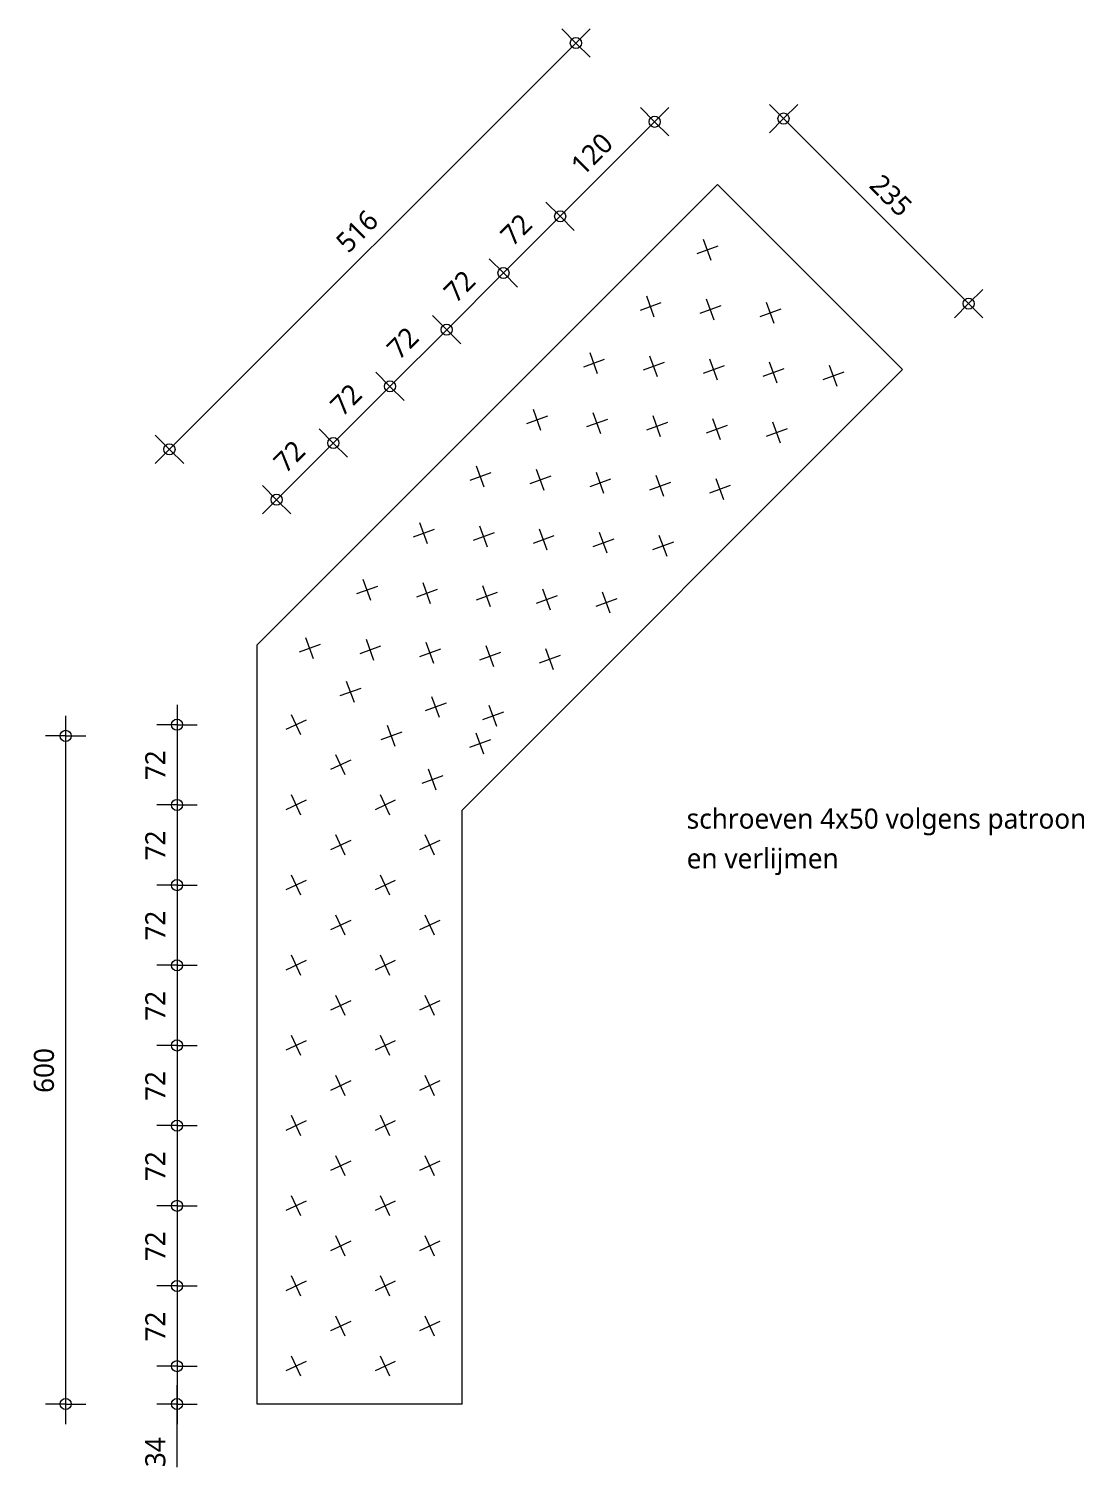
# Model space of a CAD drawing. Header units: millimetres. Extents: x -14163 to 55687, y -143 to 37302.
# Drawn here: x 6558 to 7505, y 5565 to 6861 of the extents above; entities that cross this region are included whole.
import ezdxf

# ---------------------------------------------------------------- set-up
doc = ezdxf.new("R2010")
doc.units = ezdxf.units.MM
for name, color, linetype, lineweight in [('A-ANNO-DIMS', 211, 'Continuous', 13), ('A-ANNO-DIMS-10', 211, 'Continuous', 13), ('A-DETL', 90, 'Continuous', 13), ('G-ANNO-TEXT', 231, 'Continuous', 13)]:
    doc.layers.add(name, color=color, linetype=linetype, lineweight=lineweight)
doc.styles.add('Segoe UI_2', font='segoeui.ttf', dxfattribs={"height": 18})
doc.dimstyles.new('1_8_mm', dxfattribs={"dimscale": 304.8, "dimtxt": 18.852551, "dimasz": 0.032808, "dimexe": 0.059055, "dimexo": 0.0625, "dimgap": 0.016404, "dimtad": 1, "dimdec": 0, "dimzin": 0, "dimdsep": 46, "dimtxsty": 'Segoe UI_2', "dimblk1": 'DOTBLANK', "dimblk2": 'DOTBLANK', "dimsah": 1, "dimcen": 0.09, "dimdle": 0.059055, "dimazin": 0, "dimtfac": 1, "dimtdec": 4, "dimtix": 1, "dimtmove": 0, "dimatfit": 3, "dimfxl": 0.059055, "dimfxlon": 1, "dimtvp": 1, "dimtfill": 1, "dimtolj": 1, "dimtzin": 0, "dimarcsym": 2})
doc.dimstyles.new('1_8_mm_1', dxfattribs={"dimscale": 304.8, "dimtxt": 18.852551, "dimasz": 0.032808, "dimexe": 0.059055, "dimexo": 0.0625, "dimgap": 0.016404, "dimtad": 1, "dimdec": 0, "dimzin": 0, "dimdsep": 46, "dimtxsty": 'Segoe UI_2', "dimblk1": 'DOTBLANK', "dimblk2": 'DOTBLANK', "dimsah": 1, "dimcen": 0.09, "dimdle": 0.059055, "dimazin": 0, "dimtfac": 1, "dimtdec": 4, "dimtix": 1, "dimtmove": 1, "dimatfit": 3, "dimfxl": 0.059055, "dimfxlon": 1, "dimtvp": 1, "dimtfill": 1, "dimtolj": 1, "dimtzin": 0, "dimarcsym": 2})

# ---------------------------------------------------------------- blocks, each defined once
blk = doc.blocks.new('DIMBLOCK76-Details Constructie')
at = {"layer": 'A-ANNO-DIMS-10'}
for p, q in [((6691.1, 6254.1), (6691.1, 6164.1)), ((6691.1, 6236.1), (6673.1, 6236.1)), ((6691.1, 6236.1), (6709.1, 6236.1)), ((6691.1, 6164.1), (6673.1, 6164.1)), ((6691.1, 6164.1), (6709.1, 6164.1))]:
    blk.add_line(p, q, dxfattribs=at)
for centre in [(6691.1, 6236.1), (6691.1, 6164.1)]:
    blk.add_circle(centre, 5, dxfattribs=at)
at = {"layer": 'A-ANNO-DIMS-10', "color": 0, "insert": (6662.6, 6186.3), "char_height": 18, "width": 32.906, "attachment_point": 1, "rotation": 90, "line_spacing_factor": 1.142579, "style": 'Segoe UI_2', "bg_fill": 3, "box_fill_scale": 1.25, "bg_fill_color": 9, "bg_fill_true_color": 13158600, "bg_fill_transparency": 0}
blk.add_mtext('72', dxfattribs=at)
blk = doc.blocks.new('_DotBlank')
at = {"color": 0, "linetype": 'ByBlock', "lineweight": -2}
blk.add_line((-0.5, 0), (-1, 0), dxfattribs=at)
blk.add_circle((0, 0), 0.5, dxfattribs=at)
blk = doc.blocks.new('DIMBLOCK77-Details Constructie')
at = {"layer": 'A-ANNO-DIMS-10'}
for p, q in [((6691.1, 6164.1), (6673.1, 6164.1)), ((6691.1, 6164.1), (6691.1, 6092.1)), ((6691.1, 6164.1), (6709.1, 6164.1)), ((6691.1, 6092.1), (6673.1, 6092.1)), ((6691.1, 6092.1), (6709.1, 6092.1))]:
    blk.add_line(p, q, dxfattribs=at)
for centre in [(6691.1, 6164.1), (6691.1, 6092.1)]:
    blk.add_circle(centre, 5, dxfattribs=at)
at = {"layer": 'A-ANNO-DIMS-10', "color": 0, "insert": (6662.6, 6114.3), "char_height": 18, "width": 32.906, "attachment_point": 1, "rotation": 90, "line_spacing_factor": 1.142579, "style": 'Segoe UI_2', "bg_fill": 3, "box_fill_scale": 1.25, "bg_fill_color": 9, "bg_fill_true_color": 13158600, "bg_fill_transparency": 0}
blk.add_mtext('72', dxfattribs=at)
blk = doc.blocks.new('DIMBLOCK78-Details Constructie')
at = {"layer": 'A-ANNO-DIMS-10'}
for p, q in [((6691.1, 6092.1), (6673.1, 6092.1)), ((6691.1, 6092.1), (6691.1, 6020.1)), ((6691.1, 6092.1), (6709.1, 6092.1)), ((6691.1, 6020.1), (6673.1, 6020.1)), ((6691.1, 6020.1), (6709.1, 6020.1))]:
    blk.add_line(p, q, dxfattribs=at)
for centre in [(6691.1, 6092.1), (6691.1, 6020.1)]:
    blk.add_circle(centre, 5, dxfattribs=at)
at = {"layer": 'A-ANNO-DIMS-10', "color": 0, "insert": (6662.6, 6042.3), "char_height": 18, "width": 32.906, "attachment_point": 1, "rotation": 90, "line_spacing_factor": 1.142579, "style": 'Segoe UI_2', "bg_fill": 3, "box_fill_scale": 1.25, "bg_fill_color": 9, "bg_fill_true_color": 13158600, "bg_fill_transparency": 0}
blk.add_mtext('72', dxfattribs=at)
blk = doc.blocks.new('DIMBLOCK79-Details Constructie')
at = {"layer": 'A-ANNO-DIMS-10'}
for p, q in [((6691.1, 6020.1), (6673.1, 6020.1)), ((6691.1, 6020.1), (6691.1, 5948.1)), ((6691.1, 6020.1), (6709.1, 6020.1)), ((6691.1, 5948.1), (6673.1, 5948.1)), ((6691.1, 5948.1), (6709.1, 5948.1))]:
    blk.add_line(p, q, dxfattribs=at)
for centre in [(6691.1, 6020.1), (6691.1, 5948.1)]:
    blk.add_circle(centre, 5, dxfattribs=at)
at = {"layer": 'A-ANNO-DIMS-10', "color": 0, "insert": (6662.6, 5970.3), "char_height": 18, "width": 32.906, "attachment_point": 1, "rotation": 90, "line_spacing_factor": 1.142579, "style": 'Segoe UI_2', "bg_fill": 3, "box_fill_scale": 1.25, "bg_fill_color": 9, "bg_fill_true_color": 13158600, "bg_fill_transparency": 0}
blk.add_mtext('72', dxfattribs=at)
blk = doc.blocks.new('DIMBLOCK80-Details Constructie')
at = {"layer": 'A-ANNO-DIMS-10'}
for p, q in [((6691.1, 5948.1), (6673.1, 5948.1)), ((6691.1, 5948.1), (6691.1, 5876.1)), ((6691.1, 5948.1), (6709.1, 5948.1)), ((6691.1, 5876.1), (6673.1, 5876.1)), ((6691.1, 5876.1), (6709.1, 5876.1))]:
    blk.add_line(p, q, dxfattribs=at)
for centre in [(6691.1, 5948.1), (6691.1, 5876.1)]:
    blk.add_circle(centre, 5, dxfattribs=at)
at = {"layer": 'A-ANNO-DIMS-10', "color": 0, "insert": (6662.6, 5898.3), "char_height": 18, "width": 32.906, "attachment_point": 1, "rotation": 90, "line_spacing_factor": 1.142579, "style": 'Segoe UI_2', "bg_fill": 3, "box_fill_scale": 1.25, "bg_fill_color": 9, "bg_fill_true_color": 13158600, "bg_fill_transparency": 0}
blk.add_mtext('72', dxfattribs=at)
blk = doc.blocks.new('DIMBLOCK81-Details Constructie')
at = {"layer": 'A-ANNO-DIMS-10'}
for p, q in [((6691.1, 5876.1), (6673.1, 5876.1)), ((6691.1, 5876.1), (6691.1, 5804.1)), ((6691.1, 5876.1), (6709.1, 5876.1)), ((6691.1, 5804.1), (6673.1, 5804.1)), ((6691.1, 5804.1), (6709.1, 5804.1))]:
    blk.add_line(p, q, dxfattribs=at)
for centre in [(6691.1, 5876.1), (6691.1, 5804.1)]:
    blk.add_circle(centre, 5, dxfattribs=at)
at = {"layer": 'A-ANNO-DIMS-10', "color": 0, "insert": (6662.6, 5826.3), "char_height": 18, "width": 32.906, "attachment_point": 1, "rotation": 90, "line_spacing_factor": 1.142579, "style": 'Segoe UI_2', "bg_fill": 3, "box_fill_scale": 1.25, "bg_fill_color": 9, "bg_fill_true_color": 13158600, "bg_fill_transparency": 0}
blk.add_mtext('72', dxfattribs=at)
blk = doc.blocks.new('DIMBLOCK82-Details Constructie')
at = {"layer": 'A-ANNO-DIMS-10'}
for p, q in [((6691.1, 5804.1), (6673.1, 5804.1)), ((6691.1, 5804.1), (6691.1, 5732.1)), ((6691.1, 5804.1), (6709.1, 5804.1)), ((6691.1, 5732.1), (6673.1, 5732.1)), ((6691.1, 5732.1), (6709.1, 5732.1))]:
    blk.add_line(p, q, dxfattribs=at)
for centre in [(6691.1, 5804.1), (6691.1, 5732.1)]:
    blk.add_circle(centre, 5, dxfattribs=at)
at = {"layer": 'A-ANNO-DIMS-10', "color": 0, "insert": (6662.6, 5754.3), "char_height": 18, "width": 32.906, "attachment_point": 1, "rotation": 90, "line_spacing_factor": 1.142579, "style": 'Segoe UI_2', "bg_fill": 3, "box_fill_scale": 1.25, "bg_fill_color": 9, "bg_fill_true_color": 13158600, "bg_fill_transparency": 0}
blk.add_mtext('72', dxfattribs=at)
blk = doc.blocks.new('DIMBLOCK83-Details Constructie')
at = {"layer": 'A-ANNO-DIMS-10'}
for p, q in [((6691.1, 5732.1), (6673.1, 5732.1)), ((6691.1, 5732.1), (6691.1, 5660.1)), ((6691.1, 5732.1), (6709.1, 5732.1)), ((6691.1, 5660.1), (6673.1, 5660.1)), ((6691.1, 5660.1), (6709.1, 5660.1))]:
    blk.add_line(p, q, dxfattribs=at)
for centre in [(6691.1, 5732.1), (6691.1, 5660.1)]:
    blk.add_circle(centre, 5, dxfattribs=at)
at = {"layer": 'A-ANNO-DIMS-10', "color": 0, "insert": (6662.6, 5682.3), "char_height": 18, "width": 32.906, "attachment_point": 1, "rotation": 90, "line_spacing_factor": 1.142579, "style": 'Segoe UI_2', "bg_fill": 3, "box_fill_scale": 1.25, "bg_fill_color": 9, "bg_fill_true_color": 13158600, "bg_fill_transparency": 0}
blk.add_mtext('72', dxfattribs=at)
blk = doc.blocks.new('DIMBLOCK84-Details Constructie')
at = {"layer": 'A-ANNO-DIMS-10'}
for p, q in [((6691.1, 5660.1), (6673.1, 5660.1)), ((6691.1, 5660.1), (6691.1, 5608.1)), ((6691.1, 5660.1), (6709.1, 5660.1)), ((6691.1, 5616.9), (6691.1, 5643.1)), ((6691.1, 5626.1), (6673.1, 5626.1)), ((6691.1, 5626.1), (6709.1, 5626.1)), ((6691.1, 5569.4), (6691.1, 5616.9))]:
    blk.add_line(p, q, dxfattribs=at)
for centre in [(6691.1, 5660.1), (6691.1, 5626.1)]:
    blk.add_circle(centre, 5, dxfattribs=at)
at = {"layer": 'A-ANNO-DIMS-10', "color": 0, "insert": (6662.6, 5569.4), "char_height": 18, "width": 32.906, "attachment_point": 1, "rotation": 90, "line_spacing_factor": 1.142579, "style": 'Segoe UI_2', "bg_fill": 3, "box_fill_scale": 1.25, "bg_fill_color": 9, "bg_fill_true_color": 13158600, "bg_fill_transparency": 0}
blk.add_mtext('34', dxfattribs=at)
blk = doc.blocks.new('DIMBLOCK89-Details Constructie')
at = {"layer": 'A-ANNO-DIMS-10'}
for p, q in [((6591.1, 6244.1), (6591.1, 5608.1)), ((6591.1, 6226.1), (6573.1, 6226.1)), ((6591.1, 6226.1), (6609.1, 6226.1)), ((6591.1, 5626.1), (6573.1, 5626.1)), ((6591.1, 5626.1), (6609.1, 5626.1))]:
    blk.add_line(p, q, dxfattribs=at)
for centre in [(6591.1, 6226.1), (6591.1, 5626.1)]:
    blk.add_circle(centre, 5, dxfattribs=at)
at = {"layer": 'A-ANNO-DIMS-10', "color": 0, "insert": (6562.6, 5905.5), "char_height": 18, "width": 49.359, "attachment_point": 1, "rotation": 90, "line_spacing_factor": 1.142579, "style": 'Segoe UI_2', "bg_fill": 3, "box_fill_scale": 1.25, "bg_fill_color": 9, "bg_fill_true_color": 13158600, "bg_fill_transparency": 0}
blk.add_mtext('600', dxfattribs=at)
blk = doc.blocks.new('DIMBLOCK90-Details Constructie')
at = {"layer": 'A-ANNO-DIMS-10'}
for p, q in [((7132.6, 6790.3), (7035.1, 6692.7)), ((7119.9, 6777.6), (7107.2, 6790.3)), ((7119.9, 6777.6), (7132.6, 6764.9)), ((7035.1, 6692.7), (7022.3, 6705.5)), ((7035.1, 6692.7), (7047.8, 6680))]:
    blk.add_line(p, q, dxfattribs=at)
for centre in [(7119.9, 6777.6), (7035.1, 6692.7)]:
    blk.add_circle(centre, 5, dxfattribs=at)
at = {"layer": 'A-ANNO-DIMS-10', "color": 0, "insert": (7042.8, 6740.8), "char_height": 18, "width": 49.359, "attachment_point": 1, "rotation": 45, "line_spacing_factor": 1.142579, "style": 'Segoe UI_2', "bg_fill": 3, "box_fill_scale": 1.25, "bg_fill_color": 9, "bg_fill_true_color": 13158600, "bg_fill_transparency": 0}
blk.add_mtext('120', dxfattribs=at)
blk = doc.blocks.new('DIMBLOCK91-Details Constructie')
at = {"layer": 'A-ANNO-DIMS-10'}
for p, q in [((7035.1, 6692.7), (7022.3, 6705.5)), ((7035.1, 6692.7), (6984.2, 6641.8)), ((7035.1, 6692.7), (7047.8, 6680)), ((6984.2, 6641.8), (6971.4, 6654.6)), ((6984.2, 6641.8), (6996.9, 6629.1))]:
    blk.add_line(p, q, dxfattribs=at)
for centre in [(7035.1, 6692.7), (6984.2, 6641.8)]:
    blk.add_circle(centre, 5, dxfattribs=at)
at = {"layer": 'A-ANNO-DIMS-10', "color": 0, "insert": (6979.8, 6677.7), "char_height": 18, "width": 32.906, "attachment_point": 1, "rotation": 45, "line_spacing_factor": 1.142579, "style": 'Segoe UI_2', "bg_fill": 3, "box_fill_scale": 1.25, "bg_fill_color": 9, "bg_fill_true_color": 13158600, "bg_fill_transparency": 0}
blk.add_mtext('72', dxfattribs=at)
blk = doc.blocks.new('DIMBLOCK92-Details Constructie')
at = {"layer": 'A-ANNO-DIMS-10'}
for p, q in [((6984.2, 6641.8), (6971.4, 6654.6)), ((6984.2, 6641.8), (6933.2, 6590.9)), ((6984.2, 6641.8), (6996.9, 6629.1)), ((6933.2, 6590.9), (6920.5, 6603.6)), ((6933.2, 6590.9), (6946, 6578.2))]:
    blk.add_line(p, q, dxfattribs=at)
for centre in [(6984.2, 6641.8), (6933.2, 6590.9)]:
    blk.add_circle(centre, 5, dxfattribs=at)
at = {"layer": 'A-ANNO-DIMS-10', "color": 0, "insert": (6928.9, 6626.8), "char_height": 18, "width": 32.906, "attachment_point": 1, "rotation": 45, "line_spacing_factor": 1.142579, "style": 'Segoe UI_2', "bg_fill": 3, "box_fill_scale": 1.25, "bg_fill_color": 9, "bg_fill_true_color": 13158600, "bg_fill_transparency": 0}
blk.add_mtext('72', dxfattribs=at)
blk = doc.blocks.new('DIMBLOCK93-Details Constructie')
at = {"layer": 'A-ANNO-DIMS-10'}
for p, q in [((6933.2, 6590.9), (6920.5, 6603.6)), ((6933.2, 6590.9), (6882.3, 6540)), ((6933.2, 6590.9), (6946, 6578.2)), ((6882.3, 6540), (6869.6, 6552.7)), ((6882.3, 6540), (6895.1, 6527.3))]:
    blk.add_line(p, q, dxfattribs=at)
for centre in [(6933.2, 6590.9), (6882.3, 6540)]:
    blk.add_circle(centre, 5, dxfattribs=at)
at = {"layer": 'A-ANNO-DIMS-10', "color": 0, "insert": (6877.9, 6575.9), "char_height": 18, "width": 32.906, "attachment_point": 1, "rotation": 45, "line_spacing_factor": 1.142579, "style": 'Segoe UI_2', "bg_fill": 3, "box_fill_scale": 1.25, "bg_fill_color": 9, "bg_fill_true_color": 13158600, "bg_fill_transparency": 0}
blk.add_mtext('72', dxfattribs=at)
blk = doc.blocks.new('DIMBLOCK94-Details Constructie')
at = {"layer": 'A-ANNO-DIMS-10'}
for p, q in [((6882.3, 6540), (6869.6, 6552.7)), ((6882.3, 6540), (6831.4, 6489.1)), ((6882.3, 6540), (6895.1, 6527.3)), ((6831.4, 6489.1), (6818.7, 6501.8)), ((6831.4, 6489.1), (6844.1, 6476.4))]:
    blk.add_line(p, q, dxfattribs=at)
for centre in [(6882.3, 6540), (6831.4, 6489.1)]:
    blk.add_circle(centre, 5, dxfattribs=at)
at = {"layer": 'A-ANNO-DIMS-10', "color": 0, "insert": (6827, 6525), "char_height": 18, "width": 32.906, "attachment_point": 1, "rotation": 45, "line_spacing_factor": 1.142579, "style": 'Segoe UI_2', "bg_fill": 3, "box_fill_scale": 1.25, "bg_fill_color": 9, "bg_fill_true_color": 13158600, "bg_fill_transparency": 0}
blk.add_mtext('72', dxfattribs=at)
blk = doc.blocks.new('DIMBLOCK95-Details Constructie')
at = {"layer": 'A-ANNO-DIMS-10'}
for p, q in [((6831.4, 6489.1), (6818.7, 6501.8)), ((6831.4, 6489.1), (6767.8, 6425.5)), ((6831.4, 6489.1), (6844.1, 6476.4)), ((6780.5, 6438.2), (6767.8, 6450.9)), ((6780.5, 6438.2), (6793.2, 6425.5))]:
    blk.add_line(p, q, dxfattribs=at)
for centre in [(6831.4, 6489.1), (6780.5, 6438.2)]:
    blk.add_circle(centre, 5, dxfattribs=at)
at = {"layer": 'A-ANNO-DIMS-10', "color": 0, "insert": (6776.1, 6474.1), "char_height": 18, "width": 32.906, "attachment_point": 1, "rotation": 45, "line_spacing_factor": 1.142579, "style": 'Segoe UI_2', "bg_fill": 3, "box_fill_scale": 1.25, "bg_fill_color": 9, "bg_fill_true_color": 13158600, "bg_fill_transparency": 0}
blk.add_mtext('72', dxfattribs=at)
blk = doc.blocks.new('DIMBLOCK96-Details Constructie')
at = {"layer": 'A-ANNO-DIMS-10'}
for p, q in [((7061.9, 6861), (6671.6, 6470.7)), ((7049.2, 6848.3), (7036.5, 6861)), ((7049.2, 6848.3), (7061.9, 6835.6)), ((6684.3, 6483.4), (6671.6, 6496.2)), ((6684.3, 6483.4), (6697.1, 6470.7))]:
    blk.add_line(p, q, dxfattribs=at)
for centre in [(7049.2, 6848.3), (6684.3, 6483.4)]:
    blk.add_circle(centre, 5, dxfattribs=at)
at = {"layer": 'A-ANNO-DIMS-10', "color": 0, "insert": (6832.1, 6671.5), "char_height": 18, "width": 49.359, "attachment_point": 1, "rotation": 45, "line_spacing_factor": 1.142579, "style": 'Segoe UI_2', "bg_fill": 3, "box_fill_scale": 1.25, "bg_fill_color": 9, "bg_fill_true_color": 13158600, "bg_fill_transparency": 0}
blk.add_mtext('516', dxfattribs=at)
blk = doc.blocks.new('DIMBLOCK288-Details Constructie')
at = {"layer": 'A-ANNO-DIMS-10'}
for p, q in [((7222.9, 6793.2), (7414.5, 6601.6)), ((7235.6, 6780.5), (7248.4, 6793.2)), ((7235.6, 6780.5), (7222.9, 6767.8)), ((7401.8, 6614.3), (7414.5, 6627.1)), ((7401.8, 6614.3), (7389.1, 6601.6))]:
    blk.add_line(p, q, dxfattribs=at)
for centre in [(7235.6, 6780.5), (7401.8, 6614.3)]:
    blk.add_circle(centre, 5, dxfattribs=at)
at = {"layer": 'A-ANNO-DIMS-10', "color": 0, "insert": (7324.3, 6732.1), "char_height": 18, "width": 49.359, "attachment_point": 1, "rotation": 315, "line_spacing_factor": 1.142579, "style": 'Segoe UI_2', "bg_fill": 3, "box_fill_scale": 1.25, "bg_fill_color": 9, "bg_fill_true_color": 13158600, "bg_fill_transparency": 0}
blk.add_mtext('235', dxfattribs=at)

msp = doc.modelspace()

# ---------------------------------------------------------------- linework, layer by layer
at = {"layer": 'A-DETL', "lineweight": 18}
for p, q in [((7176.3, 6721.2), (6763, 6307.8)), ((7342.5, 6555), (7176.3, 6721.2)), ((7176.5, 6665.9), (7157.7, 6659.1)), ((7170.6, 6653.1), (7163.7, 6671.9)), ((7125.6, 6615), (7106.8, 6608.2)), ((7119.6, 6602.2), (7112.8, 6621)), ((7179.4, 6612.2), (7160.6, 6605.3)), ((7173.4, 6599.4), (7166.5, 6618.2)), ((7227.1, 6596.5), (7220.3, 6615.3)), ((7233.1, 6609.3), (7214.3, 6602.5)), ((7074.7, 6564.1), (7055.9, 6557.2)), ((7068.7, 6551.3), (7061.9, 6570.1)), ((7128.5, 6561.3), (7109.7, 6554.4)), ((7122.5, 6548.4), (7115.6, 6567.2)), ((7182.2, 6558.4), (7163.4, 6551.6)), ((7176.2, 6545.6), (7169.4, 6564.4)), ((7230, 6542.8), (7223.1, 6561.6)), ((7283.7, 6540), (7276.9, 6558.8)), ((6947, 6159.5), (7342.5, 6555)), ((7235.9, 6555.6), (7217.1, 6548.8)), ((7289.7, 6552.8), (7270.9, 6545.9)), ((7023.8, 6513.2), (7005, 6506.3)), ((7017.8, 6500.4), (7011, 6519.2)), ((7077.5, 6510.3), (7058.7, 6503.5)), ((7071.6, 6497.5), (7064.7, 6516.3)), ((7131.3, 6507.5), (7112.5, 6500.7)), ((7125.3, 6494.7), (7118.5, 6513.5)), ((7179, 6491.9), (7172.2, 6510.7)), ((7232.8, 6489), (7225.9, 6507.8)), ((7185, 6504.7), (7166.2, 6497.9)), ((7238.8, 6501.9), (7220, 6495)), ((6966.9, 6449.4), (6960.1, 6468.2)), ((6972.9, 6462.3), (6954.1, 6455.4)), ((7026.6, 6459.4), (7007.8, 6452.6)), ((7020.7, 6446.6), (7013.8, 6465.4)), ((7080.4, 6456.6), (7061.6, 6449.8)), ((7074.4, 6443.8), (7067.6, 6462.6)), ((7128.1, 6441), (7121.3, 6459.8)), ((7181.9, 6438.1), (7175, 6456.9)), ((7134.1, 6453.8), (7115.3, 6446.9)), ((7187.8, 6451), (7169.1, 6444.1)), ((6916, 6398.5), (6909.2, 6417.3)), ((6922, 6411.4), (6903.2, 6404.5)), ((6975.7, 6408.5), (6956.9, 6401.7)), ((6969.7, 6395.7), (6962.9, 6414.5)), ((7029.5, 6405.7), (7010.7, 6398.9)), ((7023.5, 6392.9), (7016.6, 6411.7)), ((7083.2, 6402.9), (7064.4, 6396)), ((7077.2, 6390.1), (7070.4, 6408.8)), ((7131, 6387.2), (7124.1, 6406)), ((7136.9, 6400), (7118.1, 6393.2)), ((6865.1, 6347.6), (6858.2, 6366.4)), ((6871.1, 6360.4), (6852.3, 6353.6)), ((6924.8, 6357.6), (6906, 6350.8)), ((6918.8, 6344.8), (6912, 6363.6)), ((6978.5, 6354.8), (6959.8, 6347.9)), ((6972.6, 6342), (6965.7, 6360.8)), ((7032.3, 6352), (7013.5, 6345.1)), ((7026.3, 6339.1), (7019.5, 6357.9)), ((7080, 6336.3), (7073.2, 6355.1)), ((7086, 6349.1), (7067.2, 6342.3)), ((6813.5, 6295.4), (6806.7, 6314.2)), ((6867.9, 6293.9), (6861.1, 6312.7)), ((6763, 5626.1), (6763, 6307.8)), ((6819.5, 6308.2), (6800.7, 6301.3)), ((6873.9, 6306.7), (6855.1, 6299.9)), ((6927.6, 6303.9), (6908.8, 6297)), ((6921.7, 6291.1), (6914.8, 6309.9)), ((6981.4, 6301), (6962.6, 6294.2)), ((6975.4, 6288.2), (6968.6, 6307)), ((7029.1, 6285.4), (7022.3, 6304.2)), ((7035.1, 6298.2), (7016.3, 6291.4)), ((6850.3, 6256), (6843.4, 6274.8)), ((6856.2, 6268.8), (6837.4, 6262)), ((6926.8, 6242.5), (6920, 6261.3)), ((6932.8, 6255.4), (6914, 6248.5)), ((6984.2, 6247.3), (6965.4, 6240.5)), ((6978.2, 6234.5), (6971.4, 6253.3)), ((6807.1, 6240.3), (6788.9, 6231.8)), ((6802.2, 6227), (6793.8, 6245.1)), ((6887, 6216.7), (6880.1, 6235.5)), ((6892.9, 6229.5), (6874.1, 6222.6)), ((6972.6, 6222.5), (6953.8, 6215.7)), ((6966.7, 6209.7), (6959.8, 6228.5)), ((6842.2, 6191), (6833.8, 6209.1)), ((6847.1, 6204.3), (6828.9, 6195.8)), ((6923.7, 6177.3), (6916.8, 6196.1)), ((6929.7, 6190.1), (6910.9, 6183.3)), ((6802.2, 6155), (6793.8, 6173.1)), ((6882.2, 6155), (6873.8, 6173.1)), ((6807.1, 6168.3), (6788.9, 6159.8)), ((6887.1, 6168.3), (6868.9, 6159.8)), ((6947, 5626.1), (6947, 6159.5)), ((6847.1, 6132.3), (6828.9, 6123.8)), ((6842.2, 6119), (6833.8, 6137.1)), ((6927.1, 6132.3), (6908.9, 6123.8)), ((6922.2, 6119), (6913.8, 6137.1)), ((6807.1, 6096.3), (6788.9, 6087.8)), ((6802.2, 6083), (6793.8, 6101.1)), ((6887.1, 6096.3), (6868.9, 6087.8)), ((6882.2, 6083), (6873.8, 6101.1)), ((6847.1, 6060.3), (6828.9, 6051.8)), ((6842.2, 6047), (6833.8, 6065.1)), ((6927.1, 6060.3), (6908.9, 6051.8)), ((6922.2, 6047), (6913.8, 6065.1)), ((6802.2, 6011), (6793.8, 6029.1)), ((6882.2, 6011), (6873.8, 6029.1)), ((6807.1, 6024.3), (6788.9, 6015.8)), ((6887.1, 6024.3), (6868.9, 6015.8)), ((6847.1, 5988.3), (6828.9, 5979.8)), ((6842.2, 5975), (6833.8, 5993.1)), ((6927.1, 5988.3), (6908.9, 5979.8)), ((6922.2, 5975), (6913.8, 5993.1)), ((6807.1, 5952.3), (6788.9, 5943.8)), ((6802.2, 5939), (6793.8, 5957.1)), ((6887.1, 5952.3), (6868.9, 5943.8)), ((6882.2, 5939), (6873.8, 5957.1)), ((6847.1, 5916.3), (6828.9, 5907.8)), ((6842.2, 5903), (6833.8, 5921.1)), ((6927.1, 5916.3), (6908.9, 5907.8)), ((6922.2, 5903), (6913.8, 5921.1)), ((6802.2, 5867), (6793.8, 5885.1)), ((6882.2, 5867), (6873.8, 5885.1)), ((6807.1, 5880.3), (6788.9, 5871.8)), ((6887.1, 5880.3), (6868.9, 5871.8)), ((6842.2, 5831), (6833.8, 5849.1)), ((6922.2, 5831), (6913.8, 5849.1)), ((6847.1, 5844.3), (6828.9, 5835.8)), ((6927.1, 5844.3), (6908.9, 5835.8)), ((6807.1, 5808.3), (6788.9, 5799.8)), ((6802.2, 5795), (6793.8, 5813.1)), ((6887.1, 5808.3), (6868.9, 5799.8)), ((6882.2, 5795), (6873.8, 5813.1)), ((6847.1, 5772.3), (6828.9, 5763.8)), ((6842.2, 5759), (6833.8, 5777.1)), ((6927.1, 5772.3), (6908.9, 5763.8)), ((6922.2, 5759), (6913.8, 5777.1)), ((6807.1, 5736.3), (6788.9, 5727.8)), ((6802.2, 5723), (6793.8, 5741.1)), ((6887.1, 5736.3), (6868.9, 5727.8)), ((6882.2, 5723), (6873.8, 5741.1)), ((6842.2, 5687), (6833.8, 5705.1)), ((6922.2, 5687), (6913.8, 5705.1)), ((6847.1, 5700.3), (6828.9, 5691.8)), ((6927.1, 5700.3), (6908.9, 5691.8)), ((6807.1, 5664.3), (6788.9, 5655.8)), ((6802.2, 5651), (6793.8, 5669.1)), ((6887.1, 5664.3), (6868.9, 5655.8)), ((6882.2, 5651), (6873.8, 5669.1)), ((6947, 5626.1), (6763, 5626.1))]:
    msp.add_line(p, q, dxfattribs=at)

# ---------------------------------------------------------------- texts
at = {"layer": 'G-ANNO-TEXT', "color": 7, "char_height": 18, "attachment_point": 1, "style": 'Segoe UI_2'}
for s, insert, width in [('schroeven 4x50 volgens patroon', (7148.7, 6160.8), 460.169), ('en verlijmen', (7148.7, 6125.1), 173.966)]:
    msp.add_mtext(s, dxfattribs=dict(at, insert=insert, width=width))

# ---------------------------------------------------------------- dimensions: what is measured, and where the dimension line sits
at = {"layer": 'A-ANNO-DIMS'}
for base, p1, p2, override, picture, middle in [((6691.1, 6164.1), (6709.1, 6236.1), (6709.1, 6164.1), {"dimpost": '<>', "dimfxl": 72}, 'DIMBLOCK76-Details Constructie', (6676.9, 6200.1)), ((6591.1, 5626.1), (6609.1, 6226.1), (6609.1, 5626.1), {"dimpost": '<>', "dimfxl": 600}, 'DIMBLOCK89-Details Constructie', (6576.8, 5926.1))]:
    dim = msp.add_linear_dim(base=base, p1=p1, p2=p2, angle=90, dimstyle='1_8_mm', override=override, dxfattribs=at)
    dim.commit()
    dim.dimension.update_dxf_attribs({"geometry": picture, "text_midpoint": middle})

# ---------------------------------------------------------------- next in the draw order: dimensions: what is measured, and where the dimension line sits
for base, p1, p2, angle, override, picture, middle in [((7401.8, 6614.3), (7222.9, 6767.8), (7389.1, 6601.6), 315, {"dimpost": '<>', "dimfxl": 235}, 'DIMBLOCK288-Details Constructie', (7328.9, 6707.5)), ((7035.1, 6692.7), (7132.6, 6764.9), (7047.8, 6680), 45, {"dimpost": '<>', "dimfxl": 120}, 'DIMBLOCK90-Details Constructie', (7067.3, 6745.3)), ((6691.1, 6092.1), (6709.1, 6164.1), (6709.1, 6092.1), 90, {"dimpost": '<>', "dimfxl": 72}, 'DIMBLOCK77-Details Constructie', (6676.9, 6128.1))]:
    dim = msp.add_linear_dim(base=base, p1=p1, p2=p2, angle=angle, dimstyle='1_8_mm', override=override, dxfattribs=at)
    dim.commit()
    dim.dimension.update_dxf_attribs({"geometry": picture, "text_midpoint": middle})

# ---------------------------------------------------------------- next in the draw order: dimensions: what is measured, and where the dimension line sits
for base, p1, p2, angle, picture, middle in [((6984.2, 6641.8), (7047.8, 6680), (6996.9, 6629.1), 45, 'DIMBLOCK91-Details Constructie', (6999.6, 6677.3)), ((6691.1, 6020.1), (6709.1, 6092.1), (6709.1, 6020.1), 90, 'DIMBLOCK78-Details Constructie', (6676.9, 6056.1))]:
    dim = msp.add_linear_dim(base=base, p1=p1, p2=p2, angle=angle, dimstyle='1_8_mm', override={"dimpost": '<>', "dimfxl": 72}, dxfattribs=at)
    dim.commit()
    dim.dimension.update_dxf_attribs({"geometry": picture, "text_midpoint": middle})

# ---------------------------------------------------------------- next in the draw order: dimensions: what is measured, and where the dimension line sits
for base, p1, p2, angle, picture, middle in [((6933.2, 6590.9), (6996.9, 6629.1), (6946, 6578.2), 45, 'DIMBLOCK92-Details Constructie', (6948.7, 6626.4)), ((6691.1, 5948.1), (6709.1, 6020.1), (6709.1, 5948.1), 90, 'DIMBLOCK79-Details Constructie', (6676.9, 5984.1))]:
    dim = msp.add_linear_dim(base=base, p1=p1, p2=p2, angle=angle, dimstyle='1_8_mm', override={"dimpost": '<>', "dimfxl": 72}, dxfattribs=at)
    dim.commit()
    dim.dimension.update_dxf_attribs({"geometry": picture, "text_midpoint": middle})

# ---------------------------------------------------------------- next in the draw order: dimensions: what is measured, and where the dimension line sits
for base, p1, p2, angle, picture, middle in [((6882.3, 6540), (6946, 6578.2), (6895.1, 6527.3), 45, 'DIMBLOCK93-Details Constructie', (6897.8, 6575.5)), ((6691.1, 5876.1), (6709.1, 5948.1), (6709.1, 5876.1), 90, 'DIMBLOCK80-Details Constructie', (6676.9, 5912.1))]:
    dim = msp.add_linear_dim(base=base, p1=p1, p2=p2, angle=angle, dimstyle='1_8_mm', override={"dimpost": '<>', "dimfxl": 72}, dxfattribs=at)
    dim.commit()
    dim.dimension.update_dxf_attribs({"geometry": picture, "text_midpoint": middle})

# ---------------------------------------------------------------- next in the draw order: dimensions: what is measured, and where the dimension line sits
for base, p1, p2, angle, picture, middle in [((6831.4, 6489.1), (6895.1, 6527.3), (6844.1, 6476.4), 45, 'DIMBLOCK94-Details Constructie', (6846.9, 6524.6)), ((6691.1, 5804.1), (6709.1, 5876.1), (6709.1, 5804.1), 90, 'DIMBLOCK81-Details Constructie', (6676.9, 5840.1))]:
    dim = msp.add_linear_dim(base=base, p1=p1, p2=p2, angle=angle, dimstyle='1_8_mm', override={"dimpost": '<>', "dimfxl": 72}, dxfattribs=at)
    dim.commit()
    dim.dimension.update_dxf_attribs({"geometry": picture, "text_midpoint": middle})

# ---------------------------------------------------------------- next in the draw order: dimensions: what is measured, and where the dimension line sits
for base, p1, p2, angle, picture, middle in [((6780.5, 6438.2), (6844.1, 6476.4), (6793.2, 6425.5), 45, 'DIMBLOCK95-Details Constructie', (6796, 6473.6)), ((6691.1, 5732.1), (6709.1, 5804.1), (6709.1, 5732.1), 90, 'DIMBLOCK82-Details Constructie', (6676.9, 5768.1))]:
    dim = msp.add_linear_dim(base=base, p1=p1, p2=p2, angle=angle, dimstyle='1_8_mm', override={"dimpost": '<>', "dimfxl": 72}, dxfattribs=at)
    dim.commit()
    dim.dimension.update_dxf_attribs({"geometry": picture, "text_midpoint": middle})

# ---------------------------------------------------------------- next in the draw order: dimensions: what is measured, and where the dimension line sits
for base, p1, p2, angle, override, picture, middle in [((6684.3, 6483.4), (7061.9, 6835.6), (6697.1, 6470.7), 45, {"dimpost": '<>', "dimfxl": 516}, 'DIMBLOCK96-Details Constructie', (6856.6, 6676)), ((6691.1, 5660.1), (6709.1, 5732.1), (6709.1, 5660.1), 90, {"dimpost": '<>', "dimfxl": 72}, 'DIMBLOCK83-Details Constructie', (6676.9, 5696.1))]:
    dim = msp.add_linear_dim(base=base, p1=p1, p2=p2, angle=angle, dimstyle='1_8_mm', override=override, dxfattribs=at)
    dim.commit()
    dim.dimension.update_dxf_attribs({"geometry": picture, "text_midpoint": middle})

# ---------------------------------------------------------------- next in the draw order: dimensions: what is measured, and where the dimension line sits
dim = msp.add_linear_dim(base=(6691.1, 5626.1), p1=(6709.1, 5660.1), p2=(6709.1, 5626.1), angle=90, dimstyle='1_8_mm_1', override={"dimpost": '<>', "dimfxl": 34}, dxfattribs=at)
dim.commit()
dim.dimension.update_dxf_attribs({"geometry": 'DIMBLOCK84-Details Constructie', "text_midpoint": (6674.6, 5585.9), "dimtype": 160, "text_rotation": 90})

doc.saveas('drawing.dxf')
